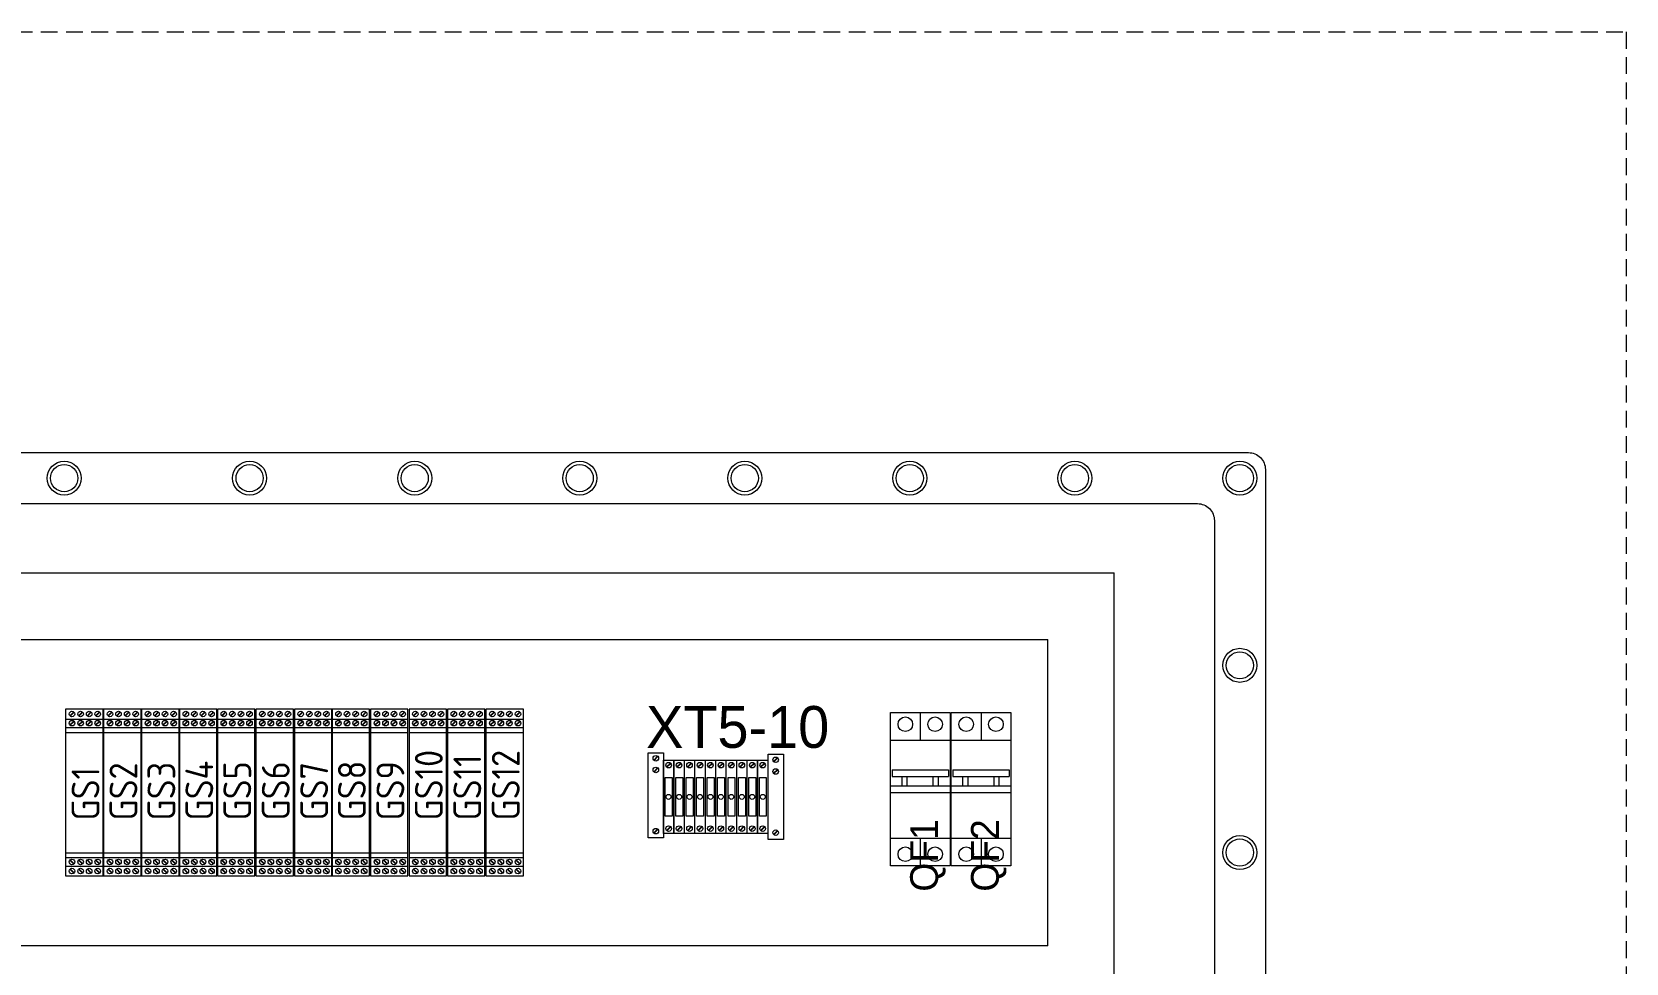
# Model space of a CAD drawing. Header units: millimetres. Extents: x 32721 to 72822, y 57624 to 123188.
# Drawn here: x 38078.6 to 38552.1, y 65386.8 to 65663.3 of the extents above; entities that cross this region are included whole.
import ezdxf

# ---------------------------------------------------------------- set-up
doc = ezdxf.new("R2010")
doc.units = ezdxf.units.MM
doc.header["$LTSCALE"] = 10
doc.linetypes.add('DASHED', pattern=[0.75, 0.5, -0.25])
doc.layers.add('1轮廓实线层', color=7, linetype='Continuous', lineweight=18)
doc.layers.add('6文字层', color=3, linetype='Continuous', lineweight=18)
doc.styles.get("Standard").update_dxf_attribs({"font": 'isocp.shx', "width": 0.707, "bigfont": 'hztxt.shx'})
doc.styles.add('样式 1', font='SIMYOU.TTF', dxfattribs={"width": 0.75})

msp = doc.modelspace()

# ---------------------------------------------------------------- linework, layer by layer
at = {"layer": '1轮廓实线层'}
for p, q in [((37742.46, 65538.4), (38439.93, 65538.4)), ((37757.62, 65523.24), (38424.77, 65523.24)), ((37782.28, 65502.65), (38400.11, 65502.65)), ((38400.11, 65169.82), (38400.11, 65502.65)), ((37802, 65482.95), (38380.39, 65482.95)), ((38380.39, 65391.97), (38380.39, 65482.95)), ((38333.61, 65461.2), (38342.45, 65461.2)), ((38333.61, 65415.71), (38333.61, 65461.2)), ((38342.45, 65461.2), (38351.3, 65461.2)), ((38342.45, 65461.2), (38342.45, 65453.04)), ((38351.3, 65461.2), (38351.3, 65415.71)), ((38351.68, 65461.2), (38360.53, 65461.2)), ((38351.68, 65415.71), (38351.68, 65461.2)), ((38360.53, 65461.2), (38369.37, 65461.2)), ((38360.53, 65461.2), (38360.53, 65453.04)), ((38369.37, 65461.2), (38369.37, 65415.71)), ((38333.61, 65453.04), (38351.3, 65453.04)), ((38351.68, 65453.04), (38369.37, 65453.04)), ((38334.07, 65444.22), (38350.84, 65444.22)), ((38334.07, 65444.22), (38334.07, 65442.22)), ((38350.84, 65444.22), (38350.84, 65442.22)), ((38352.14, 65444.22), (38368.91, 65444.22)), ((38352.14, 65444.22), (38352.14, 65442.22)), ((38368.91, 65444.22), (38368.91, 65442.22)), ((38333.61, 65439.46), (38351.3, 65439.46)), ((38334.07, 65442.22), (38350.84, 65442.22)), ((38337.06, 65439.46), (38337.06, 65442.22)), ((38338.58, 65439.46), (38338.58, 65442.22)), ((38346.33, 65439.46), (38346.33, 65442.22)), ((38347.85, 65439.46), (38347.85, 65442.22)), ((38351.68, 65439.46), (38369.37, 65439.46)), ((38352.14, 65442.22), (38368.91, 65442.22)), ((38355.13, 65439.46), (38355.13, 65442.22)), ((38356.65, 65439.46), (38356.65, 65442.22)), ((38364.4, 65439.46), (38364.4, 65442.22)), ((38365.92, 65439.46), (38365.92, 65442.22)), ((38333.61, 65437.45), (38351.3, 65437.45)), ((38351.68, 65437.45), (38369.37, 65437.45)), ((38333.61, 65423.87), (38351.3, 65423.87)), ((38342.45, 65423.87), (38342.45, 65415.71)), ((38351.68, 65423.87), (38369.37, 65423.87)), ((38360.53, 65423.87), (38360.53, 65415.71)), ((38342.45, 65415.71), (38333.61, 65415.71)), ((38351.3, 65415.71), (38342.45, 65415.71)), ((38360.53, 65415.71), (38351.68, 65415.71)), ((38369.37, 65415.71), (38360.53, 65415.71)), ((38177.73, 65391.97), (37801.99, 65391.97)), ((38380.39, 65391.97), (37802, 65391.97))]:
    msp.add_line(p, q, dxfattribs=at)
at = {"layer": '1轮廓实线层', "lineweight": 13}
for p, q in [((38099.72, 65462.22), (38088.6, 65462.22)), ((38088.6, 65462.22), (38088.6, 65412.69)), ((38088.6, 65459.28), (38099.72, 65459.28)), ((38089.85, 65460.24), (38091.01, 65461.4)), ((38089.85, 65457.52), (38091.01, 65458.68)), ((38089.95, 65460.14), (38091.12, 65461.3)), ((38089.95, 65457.42), (38091.12, 65458.58)), ((38092.4, 65460.24), (38093.56, 65461.4)), ((38092.4, 65457.52), (38093.56, 65458.68)), ((38092.5, 65460.14), (38093.66, 65461.3)), ((38092.5, 65457.42), (38093.66, 65458.58)), ((38094.94, 65460.24), (38096.11, 65461.4)), ((38094.94, 65457.52), (38096.11, 65458.68)), ((38095.05, 65460.14), (38096.21, 65461.3)), ((38095.05, 65457.42), (38096.21, 65458.58)), ((38097.49, 65460.24), (38098.65, 65461.4)), ((38097.49, 65457.52), (38098.65, 65458.68)), ((38097.59, 65460.14), (38098.75, 65461.3)), ((38097.59, 65457.42), (38098.75, 65458.58)), ((38099.72, 65412.69), (38099.72, 65462.22)), ((38110.99, 65462.22), (38099.87, 65462.22)), ((38099.87, 65462.22), (38099.87, 65412.69)), ((38099.87, 65459.28), (38110.99, 65459.28)), ((38101.12, 65460.24), (38102.29, 65461.4)), ((38101.12, 65457.52), (38102.29, 65458.68)), ((38101.23, 65460.14), (38102.39, 65461.3)), ((38101.23, 65457.42), (38102.39, 65458.58)), ((38103.67, 65460.24), (38104.83, 65461.4)), ((38103.67, 65457.52), (38104.83, 65458.68)), ((38103.77, 65460.14), (38104.93, 65461.3)), ((38103.77, 65457.42), (38104.93, 65458.58)), ((38106.22, 65460.24), (38107.38, 65461.4)), ((38106.22, 65457.52), (38107.38, 65458.68)), ((38106.32, 65460.14), (38107.48, 65461.3)), ((38106.32, 65457.42), (38107.48, 65458.58)), ((38108.76, 65460.24), (38109.92, 65461.4)), ((38108.76, 65457.52), (38109.92, 65458.68)), ((38108.86, 65460.14), (38110.03, 65461.3)), ((38108.86, 65457.42), (38110.03, 65458.58)), ((38110.99, 65412.69), (38110.99, 65462.22)), ((38122.27, 65462.22), (38111.15, 65462.22)), ((38111.15, 65462.22), (38111.15, 65412.69)), ((38111.15, 65459.28), (38122.27, 65459.28)), ((38112.4, 65460.24), (38113.56, 65461.4)), ((38112.4, 65457.52), (38113.56, 65458.68)), ((38112.5, 65460.14), (38113.66, 65461.3)), ((38112.5, 65457.42), (38113.66, 65458.58)), ((38114.94, 65460.24), (38116.1, 65461.4)), ((38114.94, 65457.52), (38116.1, 65458.68)), ((38115.04, 65460.14), (38116.21, 65461.3)), ((38115.04, 65457.42), (38116.21, 65458.58)), ((38117.49, 65460.24), (38118.65, 65461.4)), ((38117.49, 65457.52), (38118.65, 65458.68)), ((38117.59, 65460.14), (38118.75, 65461.3)), ((38117.59, 65457.42), (38118.75, 65458.58)), ((38120.03, 65460.24), (38121.2, 65461.4)), ((38120.03, 65457.52), (38121.2, 65458.68)), ((38120.14, 65460.14), (38121.3, 65461.3)), ((38120.14, 65457.42), (38121.3, 65458.58)), ((38122.27, 65412.69), (38122.27, 65462.22)), ((38133.54, 65462.22), (38122.42, 65462.22)), ((38122.42, 65462.22), (38122.42, 65412.69)), ((38122.42, 65459.28), (38133.54, 65459.28)), ((38123.67, 65460.24), (38124.83, 65461.4)), ((38123.67, 65457.52), (38124.83, 65458.68)), ((38123.77, 65460.14), (38124.93, 65461.3)), ((38123.77, 65457.42), (38124.93, 65458.58)), ((38126.21, 65460.24), (38127.38, 65461.4)), ((38126.21, 65457.52), (38127.38, 65458.68)), ((38126.32, 65460.14), (38127.48, 65461.3)), ((38126.32, 65457.42), (38127.48, 65458.58)), ((38128.76, 65460.24), (38129.92, 65461.4)), ((38128.76, 65457.52), (38129.92, 65458.68)), ((38128.86, 65460.14), (38130.02, 65461.3)), ((38128.86, 65457.42), (38130.02, 65458.58)), ((38131.31, 65460.24), (38132.47, 65461.4)), ((38131.31, 65457.52), (38132.47, 65458.68)), ((38131.41, 65460.14), (38132.57, 65461.3)), ((38131.41, 65457.42), (38132.57, 65458.58)), ((38133.54, 65412.69), (38133.54, 65462.22)), ((38144.81, 65462.22), (38133.69, 65462.22)), ((38133.69, 65462.22), (38133.69, 65412.69)), ((38133.69, 65459.28), (38144.81, 65459.28)), ((38134.94, 65460.24), (38136.1, 65461.4)), ((38134.94, 65457.52), (38136.1, 65458.68)), ((38135.04, 65460.14), (38136.2, 65461.3)), ((38135.04, 65457.42), (38136.2, 65458.58)), ((38137.49, 65460.24), (38138.65, 65461.4)), ((38137.49, 65457.52), (38138.65, 65458.68)), ((38137.59, 65460.14), (38138.75, 65461.3)), ((38137.59, 65457.42), (38138.75, 65458.58)), ((38140.03, 65460.24), (38141.19, 65461.4)), ((38140.03, 65457.52), (38141.19, 65458.68)), ((38140.13, 65460.14), (38141.3, 65461.3)), ((38140.13, 65457.42), (38141.3, 65458.58)), ((38142.58, 65460.24), (38143.74, 65461.4)), ((38142.58, 65457.52), (38143.74, 65458.68)), ((38142.68, 65460.14), (38143.84, 65461.3)), ((38142.68, 65457.42), (38143.84, 65458.58)), ((38144.81, 65412.69), (38144.81, 65462.22)), ((38156.23, 65462.22), (38145.11, 65462.22)), ((38145.11, 65462.22), (38145.11, 65412.69)), ((38145.11, 65459.28), (38156.23, 65459.28)), ((38146.36, 65460.24), (38147.53, 65461.4)), ((38146.36, 65457.52), (38147.53, 65458.68)), ((38146.47, 65460.14), (38147.63, 65461.3)), ((38146.47, 65457.42), (38147.63, 65458.58)), ((38148.91, 65460.24), (38150.07, 65461.4)), ((38148.91, 65457.52), (38150.07, 65458.68)), ((38149.01, 65460.14), (38150.17, 65461.3)), ((38149.01, 65457.42), (38150.17, 65458.58)), ((38151.46, 65460.24), (38152.62, 65461.4)), ((38151.46, 65457.52), (38152.62, 65458.68)), ((38151.56, 65460.14), (38152.72, 65461.3)), ((38151.56, 65457.42), (38152.72, 65458.58)), ((38154, 65460.24), (38155.16, 65461.4)), ((38154, 65457.52), (38155.16, 65458.68)), ((38154.1, 65460.14), (38155.27, 65461.3)), ((38154.1, 65457.42), (38155.27, 65458.58)), ((38156.23, 65412.69), (38156.23, 65462.22)), ((38167.66, 65462.22), (38156.54, 65462.22)), ((38156.54, 65462.22), (38156.54, 65412.69)), ((38156.54, 65459.28), (38167.66, 65459.28)), ((38157.79, 65460.24), (38158.95, 65461.4)), ((38157.79, 65457.52), (38158.95, 65458.68)), ((38157.89, 65460.14), (38159.05, 65461.3)), ((38157.89, 65457.42), (38159.05, 65458.58)), ((38160.34, 65460.24), (38161.5, 65461.4)), ((38160.34, 65457.52), (38161.5, 65458.68)), ((38160.44, 65460.14), (38161.6, 65461.3)), ((38160.44, 65457.42), (38161.6, 65458.58)), ((38162.88, 65460.24), (38164.04, 65461.4)), ((38162.88, 65457.52), (38164.04, 65458.68)), ((38162.98, 65460.14), (38164.14, 65461.3)), ((38162.98, 65457.42), (38164.14, 65458.58)), ((38165.43, 65460.24), (38166.59, 65461.4)), ((38165.43, 65457.52), (38166.59, 65458.68)), ((38165.53, 65460.14), (38166.69, 65461.3)), ((38165.53, 65457.42), (38166.69, 65458.58)), ((38167.66, 65412.69), (38167.66, 65462.22)), ((38178.87, 65462.22), (38167.75, 65462.22)), ((38167.75, 65462.22), (38167.75, 65412.69)), ((38167.75, 65459.28), (38178.87, 65459.28)), ((38169, 65460.24), (38170.16, 65461.4)), ((38169, 65457.52), (38170.16, 65458.68)), ((38169.1, 65460.14), (38170.26, 65461.3)), ((38169.1, 65457.42), (38170.26, 65458.58)), ((38171.54, 65460.24), (38172.7, 65461.4)), ((38171.54, 65457.52), (38172.7, 65458.68)), ((38171.64, 65460.14), (38172.81, 65461.3)), ((38171.64, 65457.42), (38172.81, 65458.58)), ((38174.09, 65460.24), (38175.25, 65461.4)), ((38174.09, 65457.52), (38175.25, 65458.68)), ((38174.19, 65460.14), (38175.35, 65461.3)), ((38174.19, 65457.42), (38175.35, 65458.58)), ((38176.63, 65460.24), (38177.8, 65461.4)), ((38176.63, 65457.52), (38177.8, 65458.68)), ((38176.74, 65460.14), (38177.9, 65461.3)), ((38176.74, 65457.42), (38177.9, 65458.58)), ((38178.87, 65412.69), (38178.87, 65462.22)), ((38190.29, 65462.22), (38179.17, 65462.22)), ((38179.17, 65462.22), (38179.17, 65412.69)), ((38179.17, 65459.28), (38190.29, 65459.28)), ((38180.42, 65460.24), (38181.58, 65461.4)), ((38180.42, 65457.52), (38181.58, 65458.68)), ((38180.52, 65460.14), (38181.69, 65461.3)), ((38180.52, 65457.42), (38181.69, 65458.58)), ((38182.97, 65460.24), (38184.13, 65461.4)), ((38182.97, 65457.52), (38184.13, 65458.68)), ((38183.07, 65460.14), (38184.23, 65461.3)), ((38183.07, 65457.42), (38184.23, 65458.58)), ((38185.51, 65460.24), (38186.68, 65461.4)), ((38185.51, 65457.52), (38186.68, 65458.68)), ((38185.62, 65460.14), (38186.78, 65461.3)), ((38185.62, 65457.42), (38186.78, 65458.58)), ((38188.06, 65460.24), (38189.22, 65461.4)), ((38188.06, 65457.52), (38189.22, 65458.68)), ((38188.16, 65460.14), (38189.32, 65461.3)), ((38188.16, 65457.42), (38189.32, 65458.58)), ((38190.29, 65412.69), (38190.29, 65462.22)), ((38201.72, 65462.22), (38190.6, 65462.22)), ((38190.6, 65462.22), (38190.6, 65412.69)), ((38190.6, 65459.28), (38201.72, 65459.28)), ((38191.85, 65460.24), (38193.01, 65461.4)), ((38191.85, 65457.52), (38193.01, 65458.68)), ((38191.95, 65460.14), (38193.11, 65461.3)), ((38191.95, 65457.42), (38193.11, 65458.58)), ((38194.39, 65460.24), (38195.55, 65461.4)), ((38194.39, 65457.52), (38195.55, 65458.68)), ((38194.49, 65460.14), (38195.66, 65461.3)), ((38194.49, 65457.42), (38195.66, 65458.58)), ((38196.94, 65460.24), (38198.1, 65461.4)), ((38196.94, 65457.52), (38198.1, 65458.68)), ((38197.04, 65460.14), (38198.2, 65461.3)), ((38197.04, 65457.42), (38198.2, 65458.58)), ((38199.48, 65460.24), (38200.65, 65461.4)), ((38199.48, 65457.52), (38200.65, 65458.68)), ((38199.59, 65460.14), (38200.75, 65461.3)), ((38199.59, 65457.42), (38200.75, 65458.58)), ((38201.72, 65412.69), (38201.72, 65462.22)), ((38213.14, 65462.22), (38202.02, 65462.22)), ((38202.02, 65462.22), (38202.02, 65412.69)), ((38202.02, 65459.28), (38213.14, 65459.28)), ((38203.27, 65460.24), (38204.43, 65461.4)), ((38203.27, 65457.52), (38204.43, 65458.68)), ((38203.37, 65460.14), (38204.53, 65461.3)), ((38203.37, 65457.42), (38204.53, 65458.58)), ((38205.82, 65460.24), (38206.98, 65461.4)), ((38205.82, 65457.52), (38206.98, 65458.68)), ((38205.92, 65460.14), (38207.08, 65461.3)), ((38205.92, 65457.42), (38207.08, 65458.58)), ((38208.36, 65460.24), (38209.52, 65461.4)), ((38208.36, 65457.52), (38209.52, 65458.68)), ((38208.46, 65460.14), (38209.63, 65461.3)), ((38208.46, 65457.42), (38209.63, 65458.58)), ((38210.91, 65460.24), (38212.07, 65461.4)), ((38210.91, 65457.52), (38212.07, 65458.68)), ((38211.01, 65460.14), (38212.17, 65461.3)), ((38211.01, 65457.42), (38212.17, 65458.58)), ((38213.14, 65412.69), (38213.14, 65462.22)), ((38224.56, 65462.22), (38213.45, 65462.22)), ((38213.45, 65462.22), (38213.45, 65412.69)), ((38213.45, 65459.28), (38224.56, 65459.28)), ((38214.7, 65460.24), (38215.86, 65461.4)), ((38214.7, 65457.52), (38215.86, 65458.68)), ((38214.8, 65460.14), (38215.96, 65461.3)), ((38214.8, 65457.42), (38215.96, 65458.58)), ((38217.24, 65460.24), (38218.4, 65461.4)), ((38217.24, 65457.52), (38218.4, 65458.68)), ((38217.34, 65460.14), (38218.51, 65461.3)), ((38217.34, 65457.42), (38218.51, 65458.58)), ((38219.79, 65460.24), (38220.95, 65461.4)), ((38219.79, 65457.52), (38220.95, 65458.68)), ((38219.89, 65460.14), (38221.05, 65461.3)), ((38219.89, 65457.42), (38221.05, 65458.58)), ((38222.33, 65460.24), (38223.5, 65461.4)), ((38222.33, 65457.52), (38223.5, 65458.68)), ((38222.44, 65460.14), (38223.6, 65461.3)), ((38222.44, 65457.42), (38223.6, 65458.58)), ((38224.56, 65412.69), (38224.56, 65462.22)), ((38088.6, 65456.78), (38099.72, 65456.78)), ((38088.6, 65455.33), (38099.72, 65455.33)), ((38099.87, 65456.78), (38110.99, 65456.78)), ((38099.87, 65455.33), (38110.99, 65455.33)), ((38111.15, 65456.78), (38122.27, 65456.78)), ((38111.15, 65455.33), (38122.27, 65455.33)), ((38122.42, 65456.78), (38133.54, 65456.78)), ((38122.42, 65455.33), (38133.54, 65455.33)), ((38133.69, 65456.78), (38144.81, 65456.78)), ((38133.69, 65455.33), (38144.81, 65455.33)), ((38145.11, 65456.78), (38156.23, 65456.78)), ((38145.11, 65455.33), (38156.23, 65455.33)), ((38156.54, 65456.78), (38167.66, 65456.78)), ((38156.54, 65455.33), (38167.66, 65455.33)), ((38167.75, 65456.78), (38178.87, 65456.78)), ((38167.75, 65455.33), (38178.87, 65455.33)), ((38179.17, 65456.78), (38190.29, 65456.78)), ((38179.17, 65455.33), (38190.29, 65455.33)), ((38190.6, 65456.78), (38201.72, 65456.78)), ((38190.6, 65455.33), (38201.72, 65455.33)), ((38202.02, 65456.78), (38213.14, 65456.78)), ((38202.02, 65455.33), (38213.14, 65455.33)), ((38213.45, 65456.78), (38224.56, 65456.78)), ((38213.45, 65455.33), (38224.56, 65455.33)), ((38261.65, 65449.27), (38266.2, 65449.27)), ((38261.65, 65424), (38261.65, 65449.27)), ((38263.29, 65447.11), (38264.45, 65448.27)), ((38263.39, 65447.01), (38264.55, 65448.17)), ((38266.2, 65449.27), (38266.2, 65424)), ((38297.25, 65448.81), (38301.79, 65448.81)), ((38297.25, 65423.54), (38297.25, 65448.81)), ((38301.79, 65448.81), (38301.79, 65423.54)), ((38263.29, 65443.64), (38264.45, 65444.8)), ((38263.39, 65443.53), (38264.55, 65444.69)), ((38266.2, 65447.04), (38269.23, 65447.04)), ((38266.2, 65425.31), (38266.2, 65447.04)), ((38267.08, 65445.07), (38268.24, 65446.23)), ((38267.18, 65444.97), (38268.34, 65446.13)), ((38269.23, 65447.04), (38269.23, 65425.31)), ((38269.3, 65447.04), (38272.33, 65447.04)), ((38269.3, 65425.31), (38269.3, 65447.04)), ((38270.19, 65445.07), (38271.35, 65446.23)), ((38270.29, 65444.97), (38271.45, 65446.13)), ((38272.33, 65447.04), (38272.33, 65425.31)), ((38272.41, 65447.04), (38275.44, 65447.04)), ((38272.41, 65425.31), (38272.41, 65447.04)), ((38273.29, 65445.07), (38274.45, 65446.23)), ((38273.39, 65444.97), (38274.55, 65446.13)), ((38275.44, 65447.04), (38275.44, 65425.31)), ((38275.51, 65447.04), (38278.54, 65447.04)), ((38275.51, 65425.31), (38275.51, 65447.04)), ((38276.4, 65445.07), (38277.56, 65446.23)), ((38276.5, 65444.97), (38277.66, 65446.13)), ((38278.54, 65447.04), (38278.54, 65425.31)), ((38278.62, 65447.04), (38281.65, 65447.04)), ((38278.62, 65425.31), (38278.62, 65447.04)), ((38279.5, 65445.07), (38280.66, 65446.23)), ((38279.6, 65444.97), (38280.76, 65446.13)), ((38281.65, 65447.04), (38281.65, 65425.31)), ((38281.72, 65447.04), (38284.75, 65447.04)), ((38281.72, 65425.31), (38281.72, 65447.04)), ((38282.61, 65445.07), (38283.77, 65446.23)), ((38282.71, 65444.97), (38283.87, 65446.13)), ((38284.75, 65447.04), (38284.75, 65425.31)), ((38284.83, 65447.04), (38287.86, 65447.04)), ((38284.83, 65425.31), (38284.83, 65447.04)), ((38285.71, 65445.07), (38286.87, 65446.23)), ((38285.81, 65444.97), (38286.97, 65446.13)), ((38287.86, 65447.04), (38287.86, 65425.31)), ((38287.93, 65447.04), (38290.96, 65447.04)), ((38287.93, 65425.31), (38287.93, 65447.04)), ((38288.82, 65445.07), (38289.98, 65446.23)), ((38288.92, 65444.97), (38290.08, 65446.13)), ((38290.96, 65447.04), (38290.96, 65425.31)), ((38291.04, 65447.04), (38294.07, 65447.04)), ((38291.04, 65425.31), (38291.04, 65447.04)), ((38291.92, 65445.07), (38293.08, 65446.23)), ((38292.02, 65444.97), (38293.18, 65446.13)), ((38294.07, 65447.04), (38294.07, 65425.31)), ((38294.14, 65447.04), (38297.17, 65447.04)), ((38294.14, 65425.31), (38294.14, 65447.04)), ((38295.03, 65445.07), (38296.19, 65446.23)), ((38295.13, 65444.97), (38296.29, 65446.13)), ((38297.17, 65447.04), (38297.17, 65425.31)), ((38297.25, 65425.31), (38297.25, 65447.04)), ((38298.89, 65446.66), (38300.05, 65447.82)), ((38298.89, 65443.18), (38300.05, 65444.34)), ((38298.99, 65446.55), (38300.15, 65447.72)), ((38298.99, 65443.08), (38300.15, 65444.24)), ((38263.29, 65425.47), (38264.45, 65426.63)), ((38263.39, 65425.37), (38264.55, 65426.53)), ((38269.23, 65425.31), (38266.2, 65425.31)), ((38267.08, 65426.22), (38268.24, 65427.38)), ((38267.18, 65426.12), (38268.34, 65427.28)), ((38272.33, 65425.31), (38269.3, 65425.31)), ((38270.19, 65426.22), (38271.35, 65427.38)), ((38270.29, 65426.12), (38271.45, 65427.28)), ((38275.44, 65425.31), (38272.41, 65425.31)), ((38273.29, 65426.22), (38274.45, 65427.38)), ((38273.39, 65426.12), (38274.55, 65427.28)), ((38278.54, 65425.31), (38275.51, 65425.31)), ((38276.4, 65426.22), (38277.56, 65427.38)), ((38276.5, 65426.12), (38277.66, 65427.28)), ((38281.65, 65425.31), (38278.62, 65425.31)), ((38279.5, 65426.22), (38280.66, 65427.38)), ((38279.6, 65426.12), (38280.76, 65427.28)), ((38284.75, 65425.31), (38281.72, 65425.31)), ((38282.61, 65426.22), (38283.77, 65427.38)), ((38282.71, 65426.12), (38283.87, 65427.28)), ((38287.86, 65425.31), (38284.83, 65425.31)), ((38285.71, 65426.22), (38286.87, 65427.38)), ((38285.81, 65426.12), (38286.97, 65427.28)), ((38290.96, 65425.31), (38287.93, 65425.31)), ((38288.82, 65426.22), (38289.98, 65427.38)), ((38288.92, 65426.12), (38290.08, 65427.28)), ((38294.07, 65425.31), (38291.04, 65425.31)), ((38291.92, 65426.22), (38293.08, 65427.38)), ((38292.02, 65426.12), (38293.18, 65427.28)), ((38297.17, 65425.31), (38294.14, 65425.31)), ((38295.03, 65426.22), (38296.19, 65427.38)), ((38295.13, 65426.12), (38296.29, 65427.28)), ((38298.89, 65425.01), (38300.05, 65426.18)), ((38298.99, 65424.91), (38300.15, 65426.07)), ((38266.2, 65424), (38261.65, 65424)), ((38301.79, 65423.54), (38297.25, 65423.54)), ((38088.6, 65419.58), (38099.72, 65419.58)), ((38088.6, 65418.13), (38099.72, 65418.13)), ((38088.6, 65415.63), (38099.72, 65415.63)), ((38089.85, 65417.39), (38091.01, 65416.22)), ((38089.95, 65417.49), (38091.12, 65416.33)), ((38092.4, 65417.39), (38093.56, 65416.22)), ((38092.5, 65417.49), (38093.66, 65416.33)), ((38094.94, 65417.39), (38096.11, 65416.22)), ((38095.05, 65417.49), (38096.21, 65416.33)), ((38097.49, 65417.39), (38098.65, 65416.22)), ((38097.59, 65417.49), (38098.75, 65416.33)), ((38099.87, 65419.58), (38110.99, 65419.58)), ((38099.87, 65418.13), (38110.99, 65418.13)), ((38099.87, 65415.63), (38110.99, 65415.63)), ((38101.12, 65417.39), (38102.29, 65416.22)), ((38101.23, 65417.49), (38102.39, 65416.33)), ((38103.67, 65417.39), (38104.83, 65416.22)), ((38103.77, 65417.49), (38104.93, 65416.33)), ((38106.22, 65417.39), (38107.38, 65416.22)), ((38106.32, 65417.49), (38107.48, 65416.33)), ((38108.76, 65417.39), (38109.92, 65416.22)), ((38108.86, 65417.49), (38110.03, 65416.33)), ((38111.15, 65419.58), (38122.27, 65419.58)), ((38111.15, 65418.13), (38122.27, 65418.13)), ((38111.15, 65415.63), (38122.27, 65415.63)), ((38112.4, 65417.39), (38113.56, 65416.22)), ((38112.5, 65417.49), (38113.66, 65416.33)), ((38114.94, 65417.39), (38116.1, 65416.22)), ((38115.04, 65417.49), (38116.21, 65416.33)), ((38117.49, 65417.39), (38118.65, 65416.22)), ((38117.59, 65417.49), (38118.75, 65416.33)), ((38120.03, 65417.39), (38121.2, 65416.22)), ((38120.14, 65417.49), (38121.3, 65416.33)), ((38122.42, 65419.58), (38133.54, 65419.58)), ((38122.42, 65418.13), (38133.54, 65418.13)), ((38122.42, 65415.63), (38133.54, 65415.63)), ((38123.67, 65417.39), (38124.83, 65416.22)), ((38123.77, 65417.49), (38124.93, 65416.33)), ((38126.21, 65417.39), (38127.38, 65416.22)), ((38126.32, 65417.49), (38127.48, 65416.33)), ((38128.76, 65417.39), (38129.92, 65416.22)), ((38128.86, 65417.49), (38130.02, 65416.33)), ((38131.31, 65417.39), (38132.47, 65416.22)), ((38131.41, 65417.49), (38132.57, 65416.33)), ((38133.69, 65419.58), (38144.81, 65419.58)), ((38133.69, 65418.13), (38144.81, 65418.13)), ((38133.69, 65415.63), (38144.81, 65415.63)), ((38134.94, 65417.39), (38136.1, 65416.22)), ((38135.04, 65417.49), (38136.2, 65416.33)), ((38137.49, 65417.39), (38138.65, 65416.22)), ((38137.59, 65417.49), (38138.75, 65416.33)), ((38140.03, 65417.39), (38141.19, 65416.22)), ((38140.13, 65417.49), (38141.3, 65416.33)), ((38142.58, 65417.39), (38143.74, 65416.22)), ((38142.68, 65417.49), (38143.84, 65416.33)), ((38145.11, 65419.58), (38156.23, 65419.58)), ((38145.11, 65418.13), (38156.23, 65418.13)), ((38145.11, 65415.63), (38156.23, 65415.63)), ((38146.36, 65417.39), (38147.53, 65416.22)), ((38146.47, 65417.49), (38147.63, 65416.33)), ((38148.91, 65417.39), (38150.07, 65416.22)), ((38149.01, 65417.49), (38150.17, 65416.33)), ((38151.46, 65417.39), (38152.62, 65416.22)), ((38151.56, 65417.49), (38152.72, 65416.33)), ((38154, 65417.39), (38155.16, 65416.22)), ((38154.1, 65417.49), (38155.27, 65416.33)), ((38156.54, 65419.58), (38167.66, 65419.58)), ((38156.54, 65418.13), (38167.66, 65418.13)), ((38156.54, 65415.63), (38167.66, 65415.63)), ((38157.79, 65417.39), (38158.95, 65416.22)), ((38157.89, 65417.49), (38159.05, 65416.33)), ((38160.34, 65417.39), (38161.5, 65416.22)), ((38160.44, 65417.49), (38161.6, 65416.33)), ((38162.88, 65417.39), (38164.04, 65416.22)), ((38162.98, 65417.49), (38164.14, 65416.33)), ((38165.43, 65417.39), (38166.59, 65416.22)), ((38165.53, 65417.49), (38166.69, 65416.33)), ((38167.75, 65419.58), (38178.87, 65419.58)), ((38167.75, 65418.13), (38178.87, 65418.13)), ((38167.75, 65415.63), (38178.87, 65415.63)), ((38169, 65417.39), (38170.16, 65416.22)), ((38169.1, 65417.49), (38170.26, 65416.33)), ((38171.54, 65417.39), (38172.7, 65416.22)), ((38171.64, 65417.49), (38172.81, 65416.33)), ((38174.09, 65417.39), (38175.25, 65416.22)), ((38174.19, 65417.49), (38175.35, 65416.33)), ((38176.63, 65417.39), (38177.8, 65416.22)), ((38176.74, 65417.49), (38177.9, 65416.33)), ((38179.17, 65419.58), (38190.29, 65419.58)), ((38179.17, 65418.13), (38190.29, 65418.13)), ((38179.17, 65415.63), (38190.29, 65415.63)), ((38180.42, 65417.39), (38181.58, 65416.22)), ((38180.52, 65417.49), (38181.69, 65416.33)), ((38182.97, 65417.39), (38184.13, 65416.22)), ((38183.07, 65417.49), (38184.23, 65416.33)), ((38185.51, 65417.39), (38186.68, 65416.22)), ((38185.62, 65417.49), (38186.78, 65416.33)), ((38188.06, 65417.39), (38189.22, 65416.22)), ((38188.16, 65417.49), (38189.32, 65416.33)), ((38190.6, 65419.58), (38201.72, 65419.58)), ((38190.6, 65418.13), (38201.72, 65418.13)), ((38190.6, 65415.63), (38201.72, 65415.63)), ((38191.85, 65417.39), (38193.01, 65416.22)), ((38191.95, 65417.49), (38193.11, 65416.33)), ((38194.39, 65417.39), (38195.55, 65416.22)), ((38194.49, 65417.49), (38195.66, 65416.33)), ((38196.94, 65417.39), (38198.1, 65416.22)), ((38197.04, 65417.49), (38198.2, 65416.33)), ((38199.48, 65417.39), (38200.65, 65416.22)), ((38199.59, 65417.49), (38200.75, 65416.33)), ((38202.02, 65419.58), (38213.14, 65419.58)), ((38202.02, 65418.13), (38213.14, 65418.13)), ((38202.02, 65415.63), (38213.14, 65415.63)), ((38203.27, 65417.39), (38204.43, 65416.22)), ((38203.37, 65417.49), (38204.53, 65416.33)), ((38205.82, 65417.39), (38206.98, 65416.22)), ((38205.92, 65417.49), (38207.08, 65416.33)), ((38208.36, 65417.39), (38209.52, 65416.22)), ((38208.46, 65417.49), (38209.63, 65416.33)), ((38210.91, 65417.39), (38212.07, 65416.22)), ((38211.01, 65417.49), (38212.17, 65416.33)), ((38213.45, 65419.58), (38224.56, 65419.58)), ((38213.45, 65418.13), (38224.56, 65418.13)), ((38213.45, 65415.63), (38224.56, 65415.63)), ((38214.7, 65417.39), (38215.86, 65416.22)), ((38214.8, 65417.49), (38215.96, 65416.33)), ((38217.24, 65417.39), (38218.4, 65416.22)), ((38217.34, 65417.49), (38218.51, 65416.33)), ((38219.79, 65417.39), (38220.95, 65416.22)), ((38219.89, 65417.49), (38221.05, 65416.33)), ((38222.33, 65417.39), (38223.5, 65416.22)), ((38222.44, 65417.49), (38223.6, 65416.33)), ((38088.6, 65412.69), (38099.72, 65412.69)), ((38089.85, 65414.67), (38091.01, 65413.51)), ((38089.95, 65414.77), (38091.12, 65413.61)), ((38092.4, 65414.67), (38093.56, 65413.51)), ((38092.5, 65414.77), (38093.66, 65413.61)), ((38094.94, 65414.67), (38096.11, 65413.51)), ((38095.05, 65414.77), (38096.21, 65413.61)), ((38097.49, 65414.67), (38098.65, 65413.51)), ((38097.59, 65414.77), (38098.75, 65413.61)), ((38099.87, 65412.69), (38110.99, 65412.69)), ((38101.12, 65414.67), (38102.29, 65413.51)), ((38101.23, 65414.77), (38102.39, 65413.61)), ((38103.67, 65414.67), (38104.83, 65413.51)), ((38103.77, 65414.77), (38104.93, 65413.61)), ((38106.22, 65414.67), (38107.38, 65413.51)), ((38106.32, 65414.77), (38107.48, 65413.61)), ((38108.76, 65414.67), (38109.92, 65413.51)), ((38108.86, 65414.77), (38110.03, 65413.61)), ((38111.15, 65412.69), (38122.27, 65412.69)), ((38112.4, 65414.67), (38113.56, 65413.51)), ((38112.5, 65414.77), (38113.66, 65413.61)), ((38114.94, 65414.67), (38116.1, 65413.51)), ((38115.04, 65414.77), (38116.21, 65413.61)), ((38117.49, 65414.67), (38118.65, 65413.51)), ((38117.59, 65414.77), (38118.75, 65413.61)), ((38120.03, 65414.67), (38121.2, 65413.51)), ((38120.14, 65414.77), (38121.3, 65413.61)), ((38122.42, 65412.69), (38133.54, 65412.69)), ((38123.67, 65414.67), (38124.83, 65413.51)), ((38123.77, 65414.77), (38124.93, 65413.61)), ((38126.21, 65414.67), (38127.38, 65413.51)), ((38126.32, 65414.77), (38127.48, 65413.61)), ((38128.76, 65414.67), (38129.92, 65413.51)), ((38128.86, 65414.77), (38130.02, 65413.61)), ((38131.31, 65414.67), (38132.47, 65413.51)), ((38131.41, 65414.77), (38132.57, 65413.61)), ((38133.69, 65412.69), (38144.81, 65412.69)), ((38134.94, 65414.67), (38136.1, 65413.51)), ((38135.04, 65414.77), (38136.2, 65413.61)), ((38137.49, 65414.67), (38138.65, 65413.51)), ((38137.59, 65414.77), (38138.75, 65413.61)), ((38140.03, 65414.67), (38141.19, 65413.51)), ((38140.13, 65414.77), (38141.3, 65413.61)), ((38142.58, 65414.67), (38143.74, 65413.51)), ((38142.68, 65414.77), (38143.84, 65413.61)), ((38145.11, 65412.69), (38156.23, 65412.69)), ((38146.36, 65414.67), (38147.53, 65413.51)), ((38146.47, 65414.77), (38147.63, 65413.61)), ((38148.91, 65414.67), (38150.07, 65413.51)), ((38149.01, 65414.77), (38150.17, 65413.61)), ((38151.46, 65414.67), (38152.62, 65413.51)), ((38151.56, 65414.77), (38152.72, 65413.61)), ((38154, 65414.67), (38155.16, 65413.51)), ((38154.1, 65414.77), (38155.27, 65413.61)), ((38156.54, 65412.69), (38167.66, 65412.69)), ((38157.79, 65414.67), (38158.95, 65413.51)), ((38157.89, 65414.77), (38159.05, 65413.61)), ((38160.34, 65414.67), (38161.5, 65413.51)), ((38160.44, 65414.77), (38161.6, 65413.61)), ((38162.88, 65414.67), (38164.04, 65413.51)), ((38162.98, 65414.77), (38164.14, 65413.61)), ((38165.43, 65414.67), (38166.59, 65413.51)), ((38165.53, 65414.77), (38166.69, 65413.61)), ((38167.75, 65412.69), (38178.87, 65412.69)), ((38169, 65414.67), (38170.16, 65413.51)), ((38169.1, 65414.77), (38170.26, 65413.61)), ((38171.54, 65414.67), (38172.7, 65413.51)), ((38171.64, 65414.77), (38172.81, 65413.61)), ((38174.09, 65414.67), (38175.25, 65413.51)), ((38174.19, 65414.77), (38175.35, 65413.61)), ((38176.63, 65414.67), (38177.8, 65413.51)), ((38176.74, 65414.77), (38177.9, 65413.61)), ((38179.17, 65412.69), (38190.29, 65412.69)), ((38180.42, 65414.67), (38181.58, 65413.51)), ((38180.52, 65414.77), (38181.69, 65413.61)), ((38182.97, 65414.67), (38184.13, 65413.51)), ((38183.07, 65414.77), (38184.23, 65413.61)), ((38185.51, 65414.67), (38186.68, 65413.51)), ((38185.62, 65414.77), (38186.78, 65413.61)), ((38188.06, 65414.67), (38189.22, 65413.51)), ((38188.16, 65414.77), (38189.32, 65413.61)), ((38190.6, 65412.69), (38201.72, 65412.69)), ((38191.85, 65414.67), (38193.01, 65413.51)), ((38191.95, 65414.77), (38193.11, 65413.61)), ((38194.39, 65414.67), (38195.55, 65413.51)), ((38194.49, 65414.77), (38195.66, 65413.61)), ((38196.94, 65414.67), (38198.1, 65413.51)), ((38197.04, 65414.77), (38198.2, 65413.61)), ((38199.48, 65414.67), (38200.65, 65413.51)), ((38199.59, 65414.77), (38200.75, 65413.61)), ((38202.02, 65412.69), (38213.14, 65412.69)), ((38203.27, 65414.67), (38204.43, 65413.51)), ((38203.37, 65414.77), (38204.53, 65413.61)), ((38205.82, 65414.67), (38206.98, 65413.51)), ((38205.92, 65414.77), (38207.08, 65413.61)), ((38208.36, 65414.67), (38209.52, 65413.51)), ((38208.46, 65414.77), (38209.63, 65413.61)), ((38210.91, 65414.67), (38212.07, 65413.51)), ((38211.01, 65414.77), (38212.17, 65413.61)), ((38213.45, 65412.69), (38224.56, 65412.69)), ((38214.7, 65414.67), (38215.86, 65413.51)), ((38214.8, 65414.77), (38215.96, 65413.61)), ((38217.24, 65414.67), (38218.4, 65413.51)), ((38217.34, 65414.77), (38218.51, 65413.61)), ((38219.79, 65414.67), (38220.95, 65413.51)), ((38219.89, 65414.77), (38221.05, 65413.61)), ((38222.33, 65414.67), (38223.5, 65413.51)), ((38222.44, 65414.77), (38223.6, 65413.61))]:
    msp.add_line(p, q, dxfattribs=at)
at = {"layer": '1轮廓实线层', "linetype": 'DASHED'}
msp.add_lwpolyline([(37616.2, 65663.32), (38552.14, 65663.32), (38552.14, 64797.17), (37616.2, 64797.17)], close=True, dxfattribs=at)
at = {"layer": '1轮廓实线层'}
for points in [[(38439.93, 65538.4, -0.414214), (38444.98, 65533.35), (38444.98, 65139.13, -0.414214), (38439.93, 65134.07)], [(38424.77, 65523.24, -0.414214), (38429.82, 65518.19), (38429.82, 65154.29, -0.414214), (38424.77, 65149.24)]]:
    msp.add_lwpolyline(points, format="xyb", dxfattribs=at)
at = {"layer": '1轮廓实线层', "lineweight": 13}
for points in [[(38266.72, 65441.9), (38268.78, 65441.9), (38268.78, 65430.4), (38266.72, 65430.4)], [(38269.82, 65441.9), (38271.89, 65441.9), (38271.89, 65430.4), (38269.82, 65430.4)], [(38272.93, 65441.9), (38274.99, 65441.9), (38274.99, 65430.4), (38272.93, 65430.4)], [(38276.03, 65441.9), (38278.1, 65441.9), (38278.1, 65430.4), (38276.03, 65430.4)], [(38279.14, 65441.9), (38281.2, 65441.9), (38281.2, 65430.4), (38279.14, 65430.4)], [(38282.24, 65441.9), (38284.31, 65441.9), (38284.31, 65430.4), (38282.24, 65430.4)], [(38285.35, 65441.9), (38287.41, 65441.9), (38287.41, 65430.4), (38285.35, 65430.4)], [(38288.45, 65441.9), (38290.52, 65441.9), (38290.52, 65430.4), (38288.45, 65430.4)], [(38291.56, 65441.9), (38293.62, 65441.9), (38293.62, 65430.4), (38291.56, 65430.4)], [(38294.66, 65441.9), (38296.73, 65441.9), (38296.73, 65430.4), (38294.66, 65430.4)]]:
    msp.add_lwpolyline(points, close=True, dxfattribs=at)
at = {"layer": '1轮廓实线层'}
for centre, radius in [((38088.16, 65530.82), 5.05), ((38088.16, 65530.82), 4.04), ((38143.25, 65530.82), 5.05), ((38143.25, 65530.82), 4.04), ((38192.28, 65530.82), 5.05), ((38192.28, 65530.82), 4.04), ((38241.3, 65530.82), 5.05), ((38241.3, 65530.82), 4.04), ((38290.33, 65530.82), 5.05), ((38290.33, 65530.82), 4.04), ((38339.35, 65530.82), 5.05), ((38339.35, 65530.82), 4.04), ((38388.38, 65530.82), 5.05), ((38388.38, 65530.82), 4.04), ((38437.4, 65530.82), 5.05), ((38437.4, 65530.82), 4.04), ((38437.4, 65475.23), 5.05), ((38437.4, 65475.23), 4.04), ((38338.03, 65457.75), 2.17), ((38346.88, 65457.75), 2.17), ((38356.1, 65457.75), 2.17), ((38364.95, 65457.75), 2.17), ((38437.4, 65419.63), 5.05), ((38338.03, 65419.16), 2.17), ((38346.88, 65419.16), 2.17), ((38356.1, 65419.16), 2.17), ((38364.95, 65419.16), 2.17), ((38437.4, 65419.63), 4.04)]:
    msp.add_circle(centre, radius, dxfattribs=at)
at = {"layer": '1轮廓实线层', "lineweight": 13}
for centre, radius in [((38090.48, 65460.77), 0.821), ((38090.48, 65458.05), 0.821), ((38093.03, 65460.77), 0.821), ((38093.03, 65458.05), 0.821), ((38095.58, 65460.77), 0.821), ((38095.58, 65458.05), 0.821), ((38098.12, 65460.77), 0.821), ((38098.12, 65458.05), 0.821), ((38101.76, 65460.77), 0.821), ((38101.76, 65458.05), 0.821), ((38104.3, 65460.77), 0.821), ((38104.3, 65458.05), 0.821), ((38106.85, 65460.77), 0.821), ((38106.85, 65458.05), 0.821), ((38109.39, 65460.77), 0.821), ((38109.39, 65458.05), 0.821), ((38113.03, 65460.77), 0.821), ((38113.03, 65458.05), 0.821), ((38115.57, 65460.77), 0.821), ((38115.57, 65458.05), 0.821), ((38118.12, 65460.77), 0.821), ((38118.12, 65458.05), 0.821), ((38120.67, 65460.77), 0.821), ((38120.67, 65458.05), 0.821), ((38124.3, 65460.77), 0.821), ((38124.3, 65458.05), 0.821), ((38126.85, 65460.77), 0.821), ((38126.85, 65458.05), 0.821), ((38129.39, 65460.77), 0.821), ((38129.39, 65458.05), 0.821), ((38131.94, 65460.77), 0.821), ((38131.94, 65458.05), 0.821), ((38135.57, 65460.77), 0.821), ((38135.57, 65458.05), 0.821), ((38138.12, 65460.77), 0.821), ((38138.12, 65458.05), 0.821), ((38140.66, 65460.77), 0.821), ((38140.66, 65458.05), 0.821), ((38143.21, 65460.77), 0.821), ((38143.21, 65458.05), 0.821), ((38147, 65460.77), 0.821), ((38147, 65458.05), 0.821), ((38149.54, 65460.77), 0.821), ((38149.54, 65458.05), 0.821), ((38152.09, 65460.77), 0.821), ((38152.09, 65458.05), 0.821), ((38154.63, 65460.77), 0.821), ((38154.63, 65458.05), 0.821), ((38158.42, 65460.77), 0.821), ((38158.42, 65458.05), 0.821), ((38160.97, 65460.77), 0.821), ((38160.97, 65458.05), 0.821), ((38163.51, 65460.77), 0.821), ((38163.51, 65458.05), 0.821), ((38166.06, 65460.77), 0.821), ((38166.06, 65458.05), 0.821), ((38169.63, 65460.77), 0.821), ((38169.63, 65458.05), 0.821), ((38172.17, 65460.77), 0.821), ((38172.17, 65458.05), 0.821), ((38174.72, 65460.77), 0.821), ((38174.72, 65458.05), 0.821), ((38177.27, 65460.77), 0.821), ((38177.27, 65458.05), 0.821), ((38181.05, 65460.77), 0.821), ((38181.05, 65458.05), 0.821), ((38183.6, 65460.77), 0.821), ((38183.6, 65458.05), 0.821), ((38186.15, 65460.77), 0.821), ((38186.15, 65458.05), 0.821), ((38188.69, 65460.77), 0.821), ((38188.69, 65458.05), 0.821), ((38192.48, 65460.77), 0.821), ((38192.48, 65458.05), 0.821), ((38195.02, 65460.77), 0.821), ((38195.02, 65458.05), 0.821), ((38197.57, 65460.77), 0.821), ((38197.57, 65458.05), 0.821), ((38200.12, 65460.77), 0.821), ((38200.12, 65458.05), 0.821), ((38203.9, 65460.77), 0.821), ((38203.9, 65458.05), 0.821), ((38206.45, 65460.77), 0.821), ((38206.45, 65458.05), 0.821), ((38208.99, 65460.77), 0.821), ((38208.99, 65458.05), 0.821), ((38211.54, 65460.77), 0.821), ((38211.54, 65458.05), 0.821), ((38215.33, 65460.77), 0.821), ((38215.33, 65458.05), 0.821), ((38217.87, 65460.77), 0.821), ((38217.87, 65458.05), 0.821), ((38220.42, 65460.77), 0.821), ((38220.42, 65458.05), 0.821), ((38222.97, 65460.77), 0.821), ((38222.97, 65458.05), 0.821), ((38263.92, 65447.64), 0.821), ((38263.92, 65444.17), 0.821), ((38267.71, 65445.6), 0.821), ((38270.82, 65445.6), 0.821), ((38273.92, 65445.6), 0.821), ((38277.03, 65445.6), 0.821), ((38280.13, 65445.6), 0.821), ((38283.24, 65445.6), 0.821), ((38286.34, 65445.6), 0.821), ((38289.45, 65445.6), 0.821), ((38292.55, 65445.6), 0.821), ((38295.66, 65445.6), 0.821), ((38299.52, 65447.19), 0.821), ((38299.52, 65443.71), 0.821), ((38267.71, 65436.18), 0.742), ((38270.82, 65436.18), 0.742), ((38273.92, 65436.18), 0.742), ((38277.03, 65436.18), 0.742), ((38280.13, 65436.18), 0.742), ((38283.24, 65436.18), 0.742), ((38286.34, 65436.18), 0.742), ((38289.45, 65436.18), 0.742), ((38292.55, 65436.18), 0.742), ((38295.66, 65436.18), 0.742), ((38263.92, 65426), 0.821), ((38267.71, 65426.75), 0.821), ((38270.82, 65426.75), 0.821), ((38273.92, 65426.75), 0.821), ((38277.03, 65426.75), 0.821), ((38280.13, 65426.75), 0.821), ((38283.24, 65426.75), 0.821), ((38286.34, 65426.75), 0.821), ((38289.45, 65426.75), 0.821), ((38292.55, 65426.75), 0.821), ((38295.66, 65426.75), 0.821), ((38299.52, 65425.54), 0.821), ((38090.48, 65416.86), 0.821), ((38090.48, 65414.14), 0.821), ((38093.03, 65416.86), 0.821), ((38093.03, 65414.14), 0.821), ((38095.58, 65416.86), 0.821), ((38095.58, 65414.14), 0.821), ((38098.12, 65416.86), 0.821), ((38098.12, 65414.14), 0.821), ((38101.76, 65416.86), 0.821), ((38101.76, 65414.14), 0.821), ((38104.3, 65416.86), 0.821), ((38104.3, 65414.14), 0.821), ((38106.85, 65416.86), 0.821), ((38106.85, 65414.14), 0.821), ((38109.39, 65416.86), 0.821), ((38109.39, 65414.14), 0.821), ((38113.03, 65416.86), 0.821), ((38113.03, 65414.14), 0.821), ((38115.57, 65416.86), 0.821), ((38115.57, 65414.14), 0.821), ((38118.12, 65416.86), 0.821), ((38118.12, 65414.14), 0.821), ((38120.67, 65416.86), 0.821), ((38120.67, 65414.14), 0.821), ((38124.3, 65416.86), 0.821), ((38124.3, 65414.14), 0.821), ((38126.85, 65416.86), 0.821), ((38126.85, 65414.14), 0.821), ((38129.39, 65416.86), 0.821), ((38129.39, 65414.14), 0.821), ((38131.94, 65416.86), 0.821), ((38131.94, 65414.14), 0.821), ((38135.57, 65416.86), 0.821), ((38135.57, 65414.14), 0.821), ((38138.12, 65416.86), 0.821), ((38138.12, 65414.14), 0.821), ((38140.66, 65416.86), 0.821), ((38140.66, 65414.14), 0.821), ((38143.21, 65416.86), 0.821), ((38143.21, 65414.14), 0.821), ((38147, 65416.86), 0.821), ((38147, 65414.14), 0.821), ((38149.54, 65416.86), 0.821), ((38149.54, 65414.14), 0.821), ((38152.09, 65416.86), 0.821), ((38152.09, 65414.14), 0.821), ((38154.63, 65416.86), 0.821), ((38154.63, 65414.14), 0.821), ((38158.42, 65416.86), 0.821), ((38158.42, 65414.14), 0.821), ((38160.97, 65416.86), 0.821), ((38160.97, 65414.14), 0.821), ((38163.51, 65416.86), 0.821), ((38163.51, 65414.14), 0.821), ((38166.06, 65416.86), 0.821), ((38166.06, 65414.14), 0.821), ((38169.63, 65416.86), 0.821), ((38169.63, 65414.14), 0.821), ((38172.17, 65416.86), 0.821), ((38172.17, 65414.14), 0.821), ((38174.72, 65416.86), 0.821), ((38174.72, 65414.14), 0.821), ((38177.27, 65416.86), 0.821), ((38177.27, 65414.14), 0.821), ((38181.05, 65416.86), 0.821), ((38181.05, 65414.14), 0.821), ((38183.6, 65416.86), 0.821), ((38183.6, 65414.14), 0.821), ((38186.15, 65416.86), 0.821), ((38186.15, 65414.14), 0.821), ((38188.69, 65416.86), 0.821), ((38188.69, 65414.14), 0.821), ((38192.48, 65416.86), 0.821), ((38192.48, 65414.14), 0.821), ((38195.02, 65416.86), 0.821), ((38195.02, 65414.14), 0.821), ((38197.57, 65416.86), 0.821), ((38197.57, 65414.14), 0.821), ((38200.12, 65416.86), 0.821), ((38200.12, 65414.14), 0.821), ((38203.9, 65416.86), 0.821), ((38203.9, 65414.14), 0.821), ((38206.45, 65416.86), 0.821), ((38206.45, 65414.14), 0.821), ((38208.99, 65416.86), 0.821), ((38208.99, 65414.14), 0.821), ((38211.54, 65416.86), 0.821), ((38211.54, 65414.14), 0.821), ((38215.33, 65416.86), 0.821), ((38215.33, 65414.14), 0.821), ((38217.87, 65416.86), 0.821), ((38217.87, 65414.14), 0.821), ((38220.42, 65416.86), 0.821), ((38220.42, 65414.14), 0.821), ((38222.97, 65416.86), 0.821), ((38222.97, 65414.14), 0.821)]:
    msp.add_circle(centre, radius, dxfattribs=at)

# ---------------------------------------------------------------- texts
at = {"layer": '6文字层', "style": '样式 1'}
for s, height, rotation, p in [('XT5-10', 12.404, 360, (38261.03, 65450.73)), ('QF1', 8.269, 90, (38347.74, 65408.03)), ('QF2', 8.269, 90, (38365.81, 65408.03))]:
    msp.add_text(s, height=height, rotation=rotation, dxfattribs=at).set_placement(p)
at = {"layer": '6文字层'}
for s, p in [('GS10', (38200.62, 65429.16)), ('GS12', (38223.47, 65429.16)), ('GS1', (38098.63, 65429.16)), ('GS2', (38109.9, 65429.16)), ('GS3', (38121.17, 65429.16)), ('GS4', (38132.44, 65429.16)), ('GS5', (38143.71, 65429.16)), ('GS6', (38155.14, 65429.16)), ('GS7', (38166.56, 65429.16)), ('GS8', (38177.77, 65429.16)), ('GS9', (38189.2, 65429.16)), ('GS11', (38212.05, 65429.16))]:
    msp.add_text(s, height=8.269, rotation=90, dxfattribs=at).set_placement(p)

doc.saveas('drawing.dxf')
